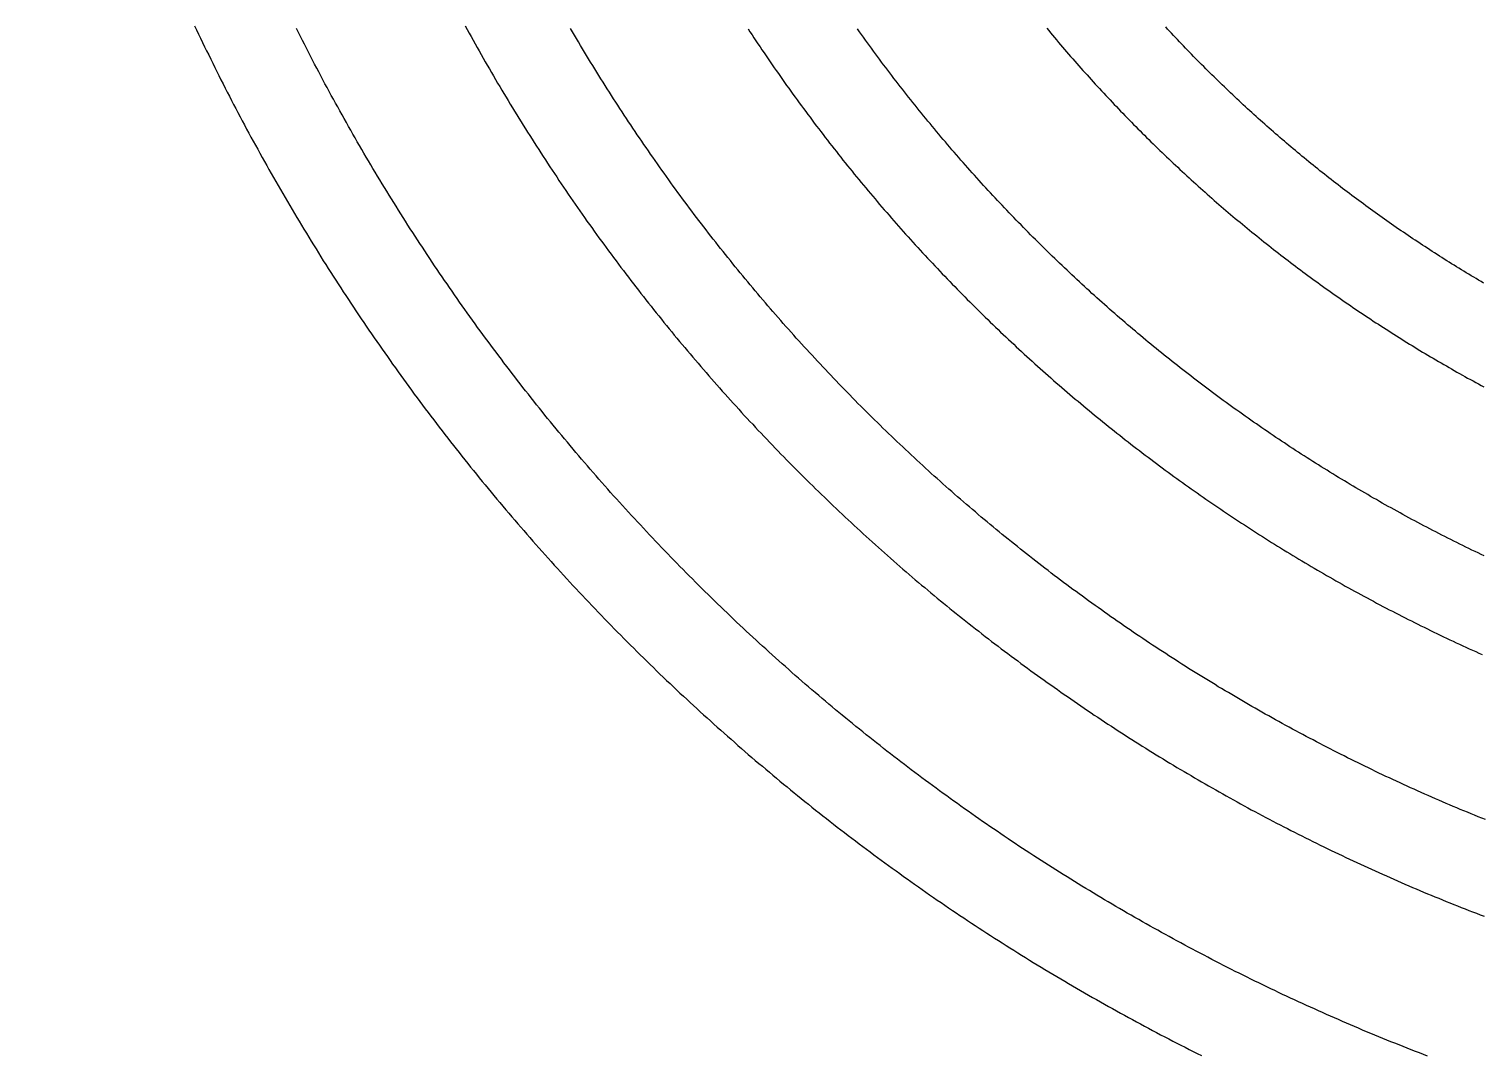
# Model space of a CAD drawing. Header units: inches. Extents: x -43479 to 56521, y -44741 to 59530.
# Drawn here: x -12613 to -10687, y -21634 to -20274 of the extents above; entities that cross this region are included whole.
import ezdxf

# ---------------------------------------------------------------- set-up
doc = ezdxf.new("R2010")
doc.units = ezdxf.units.IN
doc.header["$MEASUREMENT"] = 0

# ---------------------------------------------------------------- blocks, each defined once
blk = doc.blocks.new('kanishk_spiralEditV1')
for points in [[(5417.6, 230.6), (5415, 225.1), (5412.4, 219.5), (5409.7, 214), (5407.1, 208.5), (5404.4, 202.9), (5401.7, 197.4), (5399, 191.9), (5396.3, 186.4), (5393.6, 180.9), (5390.9, 175.4), (5388.2, 169.9), (5385.4, 164.5), (5382.7, 159), (5379.9, 153.5), (5377.1, 148), (5374.3, 142.6), (5371.5, 137.1), (5368.7, 131.7), (5365.9, 126.2), (5363, 120.8), (5360.2, 115.4), (5357.3, 110), (5354.5, 104.6), (5351.6, 99.1), (5348.7, 93.7), (5345.8, 88.3), (5342.9, 83), (5339.9, 77.6), (5337, 72.2), (5334, 66.8), (5331.1, 61.5), (5328.1, 56.1), (5325.1, 50.7), (5322.1, 45.4), (5319.1, 40.1), (5316.1, 34.7), (5313.1, 29.4), (5310, 24.1), (5307, 18.8), (5303.9, 13.5), (5300.9, 8.2), (5297.8, 2.9), (5294.7, -2.4), (5291.6, -7.7), (5288.5, -13), (5285.3, -18.2), (5282.2, -23.5), (5279.1, -28.7), (5275.9, -34), (5272.7, -39.2), (5269.5, -44.5), (5266.4, -49.7), (5263.2, -54.9), (5259.9, -60.1), (5256.7, -65.3), (5253.5, -70.5), (5250.2, -75.7), (5247, -80.9), (5243.7, -86.1), (5240.4, -91.2), (5237.1, -96.4), (5233.8, -101.5), (5230.5, -106.7), (5227.2, -111.8), (5223.9, -117), (5220.5, -122.1), (5217.2, -127.2), (5213.8, -132.3), (5210.5, -137.4), (5207.1, -142.5), (5203.7, -147.6), (5200.3, -152.7), (5196.9, -157.8), (5193.4, -162.8), (5190, -167.9), (5186.5, -173), (5183.1, -178), (5179.6, -183), (5176.1, -188.1), (5172.7, -193.1), (5169.2, -198.1), (5165.6, -203.1), (5162.1, -208.1), (5158.6, -213.1), (5155.1, -218.1), (5151.5, -223.1), (5147.9, -228.1), (5144.4, -233), (5140.8, -238), (5137.2, -242.9), (5133.6, -247.9), (5130, -252.8), (5126.4, -257.7), (5122.7, -262.6), (5119.1, -267.5), (5115.4, -272.5), (5111.8, -277.3), (5108.1, -282.2), (5104.4, -287.1), (5100.7, -292), (5097, -296.8), (5093.3, -301.7), (5089.6, -306.5), (5085.8, -311.4), (5082.1, -316.2), (5078.3, -321), (5074.6, -325.8), (5070.8, -330.6), (5067, -335.4), (5063.2, -340.2), (5059.4, -345), (5055.6, -349.8), (5051.8, -354.6), (5048, -359.3), (5044.1, -364.1), (5040.3, -368.8), (5036.4, -373.5), (5032.5, -378.3), (5028.6, -383), (5024.7, -387.7), (5020.8, -392.4), (5016.9, -397.1), (5013, -401.7), (5009.1, -406.4), (5005.1, -411.1), (5001.2, -415.7), (4997.2, -420.4), (4993.3, -425), (4989.3, -429.7), (4985.3, -434.3), (4981.3, -438.9), (4977.3, -443.5), (4973.3, -448.1), (4969.3, -452.7), (4965.2, -457.3), (4961.2, -461.8), (4957.1, -466.4), (4953.1, -471), (4949, -475.5), (4944.9, -480), (4940.8, -484.6), (4936.7, -489.1), (4932.6, -493.6), (4928.5, -498.1), (4924.4, -502.6), (4920.2, -507.1), (4916.1, -511.6), (4911.9, -516), (4907.7, -520.5), (4903.6, -524.9), (4899.4, -529.4), (4895.2, -533.8), (4891, -538.2), (4886.8, -542.6), (4882.6, -547), (4878.3, -551.4), (4874.1, -555.8), (4869.8, -560.2), (4865.6, -564.6), (4861.3, -568.9), (4857, -573.3), (4852.8, -577.6), (4848.5, -581.9), (4844.2, -586.3), (4839.9, -590.6), (4835.5, -594.9), (4831.2, -599.2), (4826.9, -603.5), (4822.5, -607.7), (4818.2, -612), (4813.8, -616.3), (4809.4, -620.5), (4805.1, -624.8), (4800.7, -629), (4796.3, -633.2), (4791.9, -637.4), (4787.4, -641.6), (4783, -645.8), (4778.6, -650), (4774.2, -654.2), (4769.7, -658.3), (4765.2, -662.5), (4760.8, -666.6), (4756.3, -670.8), (4751.8, -674.9), (4747.3, -679), (4742.8, -683.1), (4738.3, -687.2), (4733.8, -691.3), (4729.3, -695.4), (4724.7, -699.4), (4720.2, -703.5), (4715.6, -707.5), (4711.1, -711.6), (4706.5, -715.6), (4701.9, -719.6), (4697.4, -723.6), (4692.8, -727.6), (4688.2, -731.6), (4683.6, -735.6), (4678.9, -739.6), (4674.3, -743.5), (4669.7, -747.5), (4665, -751.4), (4660.4, -755.4), (4655.7, -759.3), (4651.1, -763.2), (4646.4, -767.1), (4641.7, -771), (4637, -774.9), (4632.3, -778.7), (4627.6, -782.6), (4622.9, -786.5), (4618.2, -790.3), (4613.5, -794.1), (4608.7, -798), (4604, -801.8), (4599.2, -805.6), (4594.5, -809.4), (4589.7, -813.1), (4584.9, -816.9), (4580.1, -820.7), (4575.3, -824.4), (4570.5, -828.2), (4565.7, -831.9), (4560.9, -835.6), (4556.1, -839.3), (4551.3, -843), (4546.4, -846.7), (4541.6, -850.4), (4536.7, -854.1), (4531.9, -857.7), (4527, -861.4), (4522.1, -865), (4517.3, -868.6), (4512.4, -872.2), (4507.5, -875.9), (4502.6, -879.4), (4497.7, -883), (4492.7, -886.6), (4487.8, -890.2), (4482.9, -893.7), (4477.9, -897.3), (4473, -900.8), (4468, -904.3), (4463.1, -907.8), (4458.1, -911.3), (4453.1, -914.8), (4448.1, -918.3), (4443.2, -921.8), (4438.2, -925.2), (4433.2, -928.7), (4428.1, -932.1), (4423.1, -935.6), (4418.1, -939), (4413.1, -942.4), (4408, -945.8), (4403, -949.2), (4397.9, -952.5), (4392.9, -955.9), (4387.8, -959.3), (4382.7, -962.6), (4377.6, -965.9), (4372.6, -969.3), (4367.5, -972.6), (4362.4, -975.9), (4357.3, -979.2), (4352.1, -982.4), (4347, -985.7), (4341.9, -989), (4336.8, -992.2), (4331.6, -995.4), (4326.5, -998.7), (4321.3, -1001.9), (4316.2, -1005.1), (4311, -1008.3), (4305.8, -1011.4), (4300.6, -1014.6), (4295.4, -1017.8), (4290.3, -1020.9), (4285.1, -1024), (4279.9, -1027.2), (4274.6, -1030.3), (4269.4, -1033.4), (4264.2, -1036.5), (4259, -1039.6), (4253.7, -1042.6), (4248.5, -1045.7), (4243.2, -1048.7), (4238, -1051.8), (4232.7, -1054.8), (4227.5, -1057.8), (4222.2, -1060.8), (4216.9, -1063.8), (4211.6, -1066.8), (4206.3, -1069.8), (4201, -1072.7), (4195.7, -1075.7), (4190.4, -1078.6), (4185.1, -1081.5), (4179.8, -1084.4), (4174.4, -1087.3), (4169.1, -1090.2), (4163.8, -1093.1), (4158.4, -1096), (4153.1, -1098.8), (4147.7, -1101.7), (4142.3, -1104.5), (4137, -1107.3), (4131.6, -1110.1), (4126.2, -1112.9), (4120.8, -1115.7), (4115.4, -1118.5), (4110.1, -1121.3), (4104.6, -1124), (4099.2, -1126.8), (4093.8, -1129.5), (4088.4, -1132.2), (4083, -1134.9)], [(5059, 230.6), (5056.4, 225.8), (5053.7, 221), (5051.1, 216.3), (5048.4, 211.5), (5045.8, 206.7), (5043.1, 202), (5040.4, 197.2), (5037.8, 192.5), (5035.1, 187.7), (5032.3, 183), (5029.6, 178.2), (5026.9, 173.5), (5024.2, 168.8), (5021.4, 164.1), (5018.7, 159.4), (5015.9, 154.7), (5013.1, 150), (5010.3, 145.3), (5007.5, 140.6), (5004.7, 135.9), (5001.9, 131.3), (4999.1, 126.6), (4996.3, 121.9), (4993.4, 117.3), (4990.6, 112.6), (4987.7, 108), (4984.8, 103.4), (4982, 98.7), (4979.1, 94.1), (4976.2, 89.5), (4973.3, 84.9), (4970.3, 80.3), (4967.4, 75.7), (4964.5, 71.1), (4961.5, 66.5), (4958.6, 61.9), (4955.6, 57.4), (4952.6, 52.8), (4949.6, 48.2), (4946.6, 43.7), (4943.6, 39.1), (4940.6, 34.6), (4937.6, 30.1), (4934.6, 25.5), (4931.5, 21), (4928.5, 16.5), (4925.4, 12), (4922.4, 7.5), (4919.3, 3), (4916.2, -1.5), (4913.1, -6), (4910, -10.4), (4906.9, -14.9), (4903.7, -19.4), (4900.6, -23.8), (4897.5, -28.3), (4894.3, -32.7), (4891.1, -37.1), (4888, -41.6), (4884.8, -46), (4881.6, -50.4), (4878.4, -54.8), (4875.2, -59.2), (4872, -63.6), (4868.8, -68), (4865.5, -72.4), (4862.3, -76.7), (4859, -81.1), (4855.8, -85.4), (4852.5, -89.8), (4849.2, -94.1), (4845.9, -98.5), (4842.6, -102.8), (4839.3, -107.1), (4836, -111.4), (4832.7, -115.7), (4829.3, -120), (4826, -124.3), (4822.6, -128.6), (4819.3, -132.9), (4815.9, -137.2), (4812.5, -141.4), (4809.2, -145.7), (4805.8, -149.9), (4802.4, -154.2), (4798.9, -158.4), (4795.5, -162.7), (4792.1, -166.9), (4788.6, -171.1), (4785.2, -175.3), (4781.7, -179.5), (4778.3, -183.7), (4774.8, -187.9), (4771.3, -192), (4767.8, -196.2), (4764.3, -200.4), (4760.8, -204.5), (4757.3, -208.7), (4753.8, -212.8), (4750.3, -216.9), (4746.7, -221.1), (4743.2, -225.2), (4739.6, -229.3), (4736, -233.4), (4732.5, -237.5), (4728.9, -241.6), (4725.3, -245.6), (4721.7, -249.7), (4718.1, -253.8), (4714.5, -257.8), (4710.8, -261.9), (4707.2, -265.9), (4703.5, -269.9), (4699.9, -274), (4696.2, -278), (4692.6, -282), (4688.9, -286), (4685.2, -290), (4681.5, -294), (4677.8, -297.9), (4674.1, -301.9), (4670.4, -305.9), (4666.7, -309.8), (4662.9, -313.8), (4659.2, -317.7), (4655.4, -321.6), (4651.7, -325.5), (4647.9, -329.5), (4644.1, -333.4), (4640.4, -337.3), (4636.6, -341.1), (4632.8, -345), (4629, -348.9), (4625.2, -352.8), (4621.3, -356.6), (4617.5, -360.5), (4613.7, -364.3), (4609.8, -368.1), (4606, -372), (4602.1, -375.8), (4598.2, -379.6), (4594.4, -383.4), (4590.5, -387.2), (4586.6, -390.9), (4582.7, -394.7), (4578.8, -398.5), (4574.9, -402.2), (4571, -406), (4567, -409.7), (4563.1, -413.5), (4559.1, -417.2), (4555.2, -420.9), (4551.2, -424.6), (4547.3, -428.3), (4543.3, -432), (4539.3, -435.7), (4535.3, -439.3), (4531.3, -443), (4527.3, -446.7), (4523.3, -450.3), (4519.3, -453.9), (4515.2, -457.6), (4511.2, -461.2), (4507.2, -464.8), (4503.1, -468.4), (4499, -472), (4495, -475.6), (4490.9, -479.2), (4486.8, -482.7), (4482.7, -486.3), (4478.6, -489.8), (4474.5, -493.4), (4470.4, -496.9), (4466.3, -500.4), (4462.2, -504), (4458.1, -507.5), (4453.9, -511), (4449.8, -514.4), (4445.6, -517.9), (4441.5, -521.4), (4437.3, -524.9), (4433.1, -528.3), (4428.9, -531.8), (4424.8, -535.2), (4420.6, -538.6), (4416.4, -542), (4412.2, -545.5), (4407.9, -548.9), (4403.7, -552.2), (4399.5, -555.6), (4395.3, -559), (4391, -562.4), (4386.8, -565.7), (4382.5, -569.1), (4378.2, -572.4), (4374, -575.7), (4369.7, -579.1), (4365.4, -582.4), (4361.1, -585.7), (4356.8, -589), (4352.5, -592.2), (4348.2, -595.5), (4343.9, -598.8), (4339.6, -602), (4335.2, -605.3), (4330.9, -608.5), (4326.5, -611.7), (4322.2, -615), (4317.8, -618.2), (4313.5, -621.4), (4309.1, -624.6), (4304.7, -627.7), (4300.3, -630.9), (4296, -634.1), (4291.6, -637.2), (4287.2, -640.4), (4282.7, -643.5), (4278.3, -646.6), (4273.9, -649.7), (4269.5, -652.9), (4265, -656), (4260.6, -659), (4256.2, -662.1), (4251.7, -665.2), (4247.2, -668.2), (4242.8, -671.3), (4238.3, -674.3), (4233.8, -677.4), (4229.3, -680.4), (4224.9, -683.4), (4220.4, -686.4), (4215.9, -689.4), (4211.3, -692.4), (4206.8, -695.4), (4202.3, -698.3), (4197.8, -701.3), (4193.2, -704.2), (4188.7, -707.1), (4184.2, -710.1), (4179.6, -713), (4175.1, -715.9), (4170.5, -718.8), (4165.9, -721.7), (4161.4, -724.6), (4156.8, -727.4), (4152.2, -730.3), (4147.6, -733.1), (4143, -736), (4138.4, -738.8), (4133.8, -741.6), (4129.2, -744.4), (4124.6, -747.2), (4119.9, -750), (4115.3, -752.8), (4110.7, -755.6), (4106, -758.3), (4101.4, -761.1), (4096.7, -763.8), (4092.1, -766.5), (4087.4, -769.3), (4082.7, -772), (4078, -774.7), (4073.4, -777.4), (4068.7, -780), (4064, -782.7), (4059.3, -785.4), (4054.6, -788), (4049.9, -790.7), (4045.2, -793.3), (4040.4, -795.9), (4035.7, -798.5), (4031, -801.1), (4026.3, -803.7), (4021.5, -806.3), (4016.8, -808.9), (4012, -811.4), (4007.3, -814), (4002.5, -816.5), (3997.7, -819.1), (3993, -821.6), (3988.2, -824.1), (3983.4, -826.6), (3978.6, -829.1), (3973.8, -831.6), (3969, -834), (3964.2, -836.5), (3959.4, -838.9), (3954.6, -841.4), (3949.8, -843.8), (3945, -846.2), (3940.2, -848.6), (3935.3, -851), (3930.5, -853.4), (3925.6, -855.8), (3920.8, -858.2), (3916, -860.5), (3911.1, -862.9), (3906.2, -865.2), (3901.4, -867.5), (3896.5, -869.8), (3891.6, -872.2), (3886.8, -874.5), (3881.9, -876.7), (3877, -879), (3872.1, -881.3), (3867.2, -883.5), (3862.3, -885.8), (3857.4, -888), (3852.5, -890.2), (3847.6, -892.4), (3842.7, -894.6), (3837.7, -896.8), (3832.8, -899), (3827.9, -901.2), (3822.9, -903.4), (3818, -905.5), (3813.1, -907.6), (3808.1, -909.8), (3803.2, -911.9), (3798.2, -914), (3793.2, -916.1), (3788.3, -918.2), (3783.3, -920.3), (3778.3, -922.3), (3773.4, -924.4), (3768.4, -926.4), (3763.4, -928.5), (3758.4, -930.5), (3753.4, -932.5), (3748.4, -934.5), (3743.4, -936.5), (3738.4, -938.5), (3733.4, -940.5), (3728.4, -942.4), (3723.4, -944.4), (3718.3, -946.3), (3713.3, -948.2), (3708.3, -950.2)], [(4684, 226.5), (4681.4, 222.6), (4678.7, 218.6), (4676.1, 214.6), (4673.5, 210.6), (4670.8, 206.6), (4668.1, 202.7), (4665.5, 198.7), (4662.8, 194.7), (4660.1, 190.8), (4657.4, 186.8), (4654.7, 182.9), (4652, 179), (4649.3, 175), (4646.6, 171.1), (4643.8, 167.2), (4641.1, 163.3), (4638.3, 159.4), (4635.6, 155.5), (4632.8, 151.6), (4630, 147.7), (4627.2, 143.8), (4624.4, 140), (4621.6, 136.1), (4618.8, 132.2), (4616, 128.4), (4613.2, 124.5), (4610.4, 120.7), (4607.5, 116.8), (4604.7, 113), (4601.8, 109.2), (4599, 105.4), (4596.1, 101.6), (4593.2, 97.7), (4590.3, 93.9), (4587.4, 90.2), (4584.5, 86.4), (4581.6, 82.6), (4578.7, 78.8), (4575.8, 75), (4572.8, 71.3), (4569.9, 67.5), (4566.9, 63.8), (4564, 60), (4561, 56.3), (4558.1, 52.6), (4555.1, 48.8), (4552.1, 45.1), (4549.1, 41.4), (4546.1, 37.7), (4543.1, 34), (4540.1, 30.3), (4537, 26.6), (4534, 22.9), (4531, 19.3), (4527.9, 15.6), (4524.9, 11.9), (4521.8, 8.3), (4518.7, 4.7), (4515.6, 1), (4512.6, -2.6), (4509.5, -6.2), (4506.4, -9.9), (4503.3, -13.5), (4500.1, -17.1), (4497, -20.7), (4493.9, -24.3), (4490.8, -27.9), (4487.6, -31.4), (4484.5, -35), (4481.3, -38.6), (4478.1, -42.1), (4475, -45.7), (4471.8, -49.2), (4468.6, -52.8), (4465.4, -56.3), (4462.2, -59.8), (4459, -63.4), (4455.8, -66.9), (4452.5, -70.4), (4449.3, -73.9), (4446.1, -77.4), (4442.8, -80.8), (4439.6, -84.3), (4436.3, -87.8), (4433, -91.2), (4429.8, -94.7), (4426.5, -98.2), (4423.2, -101.6), (4419.9, -105), (4416.6, -108.5), (4413.3, -111.9), (4410, -115.3), (4406.6, -118.7), (4403.3, -122.1), (4400, -125.5), (4396.6, -128.9), (4393.3, -132.2), (4389.9, -135.6), (4386.5, -139), (4383.2, -142.3), (4379.8, -145.7), (4376.4, -149), (4373, -152.4), (4369.6, -155.7), (4366.2, -159), (4362.8, -162.3), (4359.4, -165.6), (4355.9, -168.9), (4352.5, -172.2), (4349.1, -175.5), (4345.6, -178.8), (4342.2, -182), (4338.7, -185.3), (4335.2, -188.5), (4331.8, -191.8), (4328.3, -195), (4324.8, -198.3), (4321.3, -201.5), (4317.8, -204.7), (4314.3, -207.9), (4310.8, -211.1), (4307.3, -214.3), (4303.7, -217.5), (4300.2, -220.7), (4296.7, -223.8), (4293.1, -227), (4289.6, -230.2), (4286, -233.3), (4282.4, -236.4), (4278.9, -239.6), (4275.3, -242.7), (4271.7, -245.8), (4268.1, -248.9), (4264.5, -252), (4260.9, -255.1), (4257.3, -258.2), (4253.7, -261.3), (4250.1, -264.4), (4246.4, -267.4), (4242.8, -270.5), (4239.2, -273.5), (4235.5, -276.6), (4231.9, -279.6), (4228.2, -282.6), (4224.5, -285.6), (4220.9, -288.7), (4217.2, -291.7), (4213.5, -294.6), (4209.8, -297.6), (4206.1, -300.6), (4202.4, -303.6), (4198.7, -306.5), (4195, -309.5), (4191.3, -312.4), (4187.6, -315.4), (4183.8, -318.3), (4180.1, -321.2), (4176.3, -324.1), (4172.6, -327.1), (4168.8, -329.9), (4165.1, -332.8), (4161.3, -335.7), (4157.5, -338.6), (4153.7, -341.5), (4150, -344.3), (4146.2, -347.2), (4142.4, -350), (4138.6, -352.8), (4134.8, -355.7), (4130.9, -358.5), (4127.1, -361.3), (4123.3, -364.1), (4119.5, -366.9), (4115.6, -369.7), (4111.8, -372.5), (4107.9, -375.2), (4104.1, -378), (4100.2, -380.7), (4096.4, -383.5), (4092.5, -386.2), (4088.6, -388.9), (4084.7, -391.7), (4080.8, -394.4), (4077, -397.1), (4073.1, -399.8), (4069.2, -402.5), (4065.2, -405.1), (4061.3, -407.8), (4057.4, -410.5), (4053.5, -413.1), (4049.6, -415.8), (4045.6, -418.4), (4041.7, -421), (4037.7, -423.6), (4033.8, -426.2), (4029.8, -428.9), (4025.9, -431.4), (4021.9, -434), (4017.9, -436.6), (4013.9, -439.2), (4010, -441.7), (4006, -444.3), (4002, -446.8), (3998, -449.4), (3994, -451.9), (3990, -454.4), (3985.9, -456.9), (3981.9, -459.4), (3977.9, -461.9), (3973.9, -464.4), (3969.8, -466.9), (3965.8, -469.3), (3961.8, -471.8), (3957.7, -474.2), (3953.7, -476.7), (3949.6, -479.1), (3945.5, -481.5), (3941.5, -484), (3937.4, -486.4), (3933.3, -488.8), (3929.2, -491.1), (3925.1, -493.5), (3921, -495.9), (3917, -498.3), (3912.8, -500.6), (3908.7, -503), (3904.6, -505.3), (3900.5, -507.6), (3896.4, -509.9), (3892.3, -512.3), (3888.1, -514.6), (3884, -516.8), (3879.9, -519.1), (3875.7, -521.4), (3871.6, -523.7), (3867.4, -525.9), (3863.3, -528.2), (3859.1, -530.4), (3854.9, -532.6), (3850.8, -534.9), (3846.6, -537.1), (3842.4, -539.3), (3838.2, -541.5), (3834, -543.7), (3829.8, -545.8), (3825.6, -548), (3821.4, -550.2), (3817.2, -552.3), (3813, -554.5), (3808.8, -556.6), (3804.6, -558.7), (3800.4, -560.8), (3796.1, -563), (3791.9, -565), (3787.7, -567.1), (3783.4, -569.2), (3779.2, -571.3), (3774.9, -573.3), (3770.7, -575.4), (3766.4, -577.4), (3762.2, -579.5), (3757.9, -581.5), (3753.6, -583.5), (3749.4, -585.5), (3745.1, -587.5), (3740.8, -589.5), (3736.5, -591.5), (3732.2, -593.5), (3727.9, -595.4), (3723.6, -597.4), (3719.3, -599.3), (3715, -601.3), (3710.7, -603.2)], [(4288, 227.5), (4285.4, 224.3), (4282.8, 221.2), (4280.2, 218), (4277.6, 214.9), (4274.9, 211.8), (4272.3, 208.6), (4269.6, 205.5), (4267, 202.4), (4264.3, 199.3), (4261.6, 196.2), (4259, 193.1), (4256.3, 190), (4253.6, 186.9), (4250.9, 183.8), (4248.2, 180.7), (4245.5, 177.7), (4242.8, 174.6), (4240, 171.5), (4237.3, 168.5), (4234.6, 165.4), (4231.8, 162.4), (4229.1, 159.3), (4226.4, 156.3), (4223.6, 153.3), (4220.8, 150.3), (4218.1, 147.3), (4215.3, 144.2), (4212.5, 141.2), (4209.7, 138.3), (4206.9, 135.3), (4204.1, 132.3), (4201.3, 129.3), (4198.5, 126.3), (4195.7, 123.4), (4192.9, 120.4), (4190, 117.5), (4187.2, 114.5), (4184.3, 111.6), (4181.5, 108.6), (4178.6, 105.7), (4175.8, 102.8), (4172.9, 99.9), (4170, 97), (4167.2, 94.1), (4164.3, 91.2), (4161.4, 88.3), (4158.5, 85.4), (4155.6, 82.5), (4152.7, 79.6), (4149.8, 76.8), (4146.8, 73.9), (4143.9, 71.1), (4141, 68.2), (4138.1, 65.4), (4135.1, 62.5), (4132.2, 59.7), (4129.2, 56.9), (4126.2, 54.1), (4123.3, 51.3), (4120.3, 48.5), (4117.3, 45.7), (4114.3, 42.9), (4111.4, 40.1), (4108.4, 37.3), (4105.4, 34.5), (4102.4, 31.8), (4099.3, 29), (4096.3, 26.3), (4093.3, 23.5), (4090.3, 20.8), (4087.2, 18), (4084.2, 15.3), (4081.2, 12.6), (4078.1, 9.9), (4075.1, 7.2), (4072, 4.5), (4068.9, 1.8), (4065.9, -0.9), (4062.8, -3.6), (4059.7, -6.2), (4056.6, -8.9), (4053.5, -11.6), (4050.4, -14.2), (4047.3, -16.9), (4044.2, -19.5), (4041.1, -22.1), (4038, -24.8), (4034.8, -27.4), (4031.7, -30), (4028.6, -32.6), (4025.4, -35.2), (4022.3, -37.8), (4019.1, -40.4), (4016, -43), (4012.8, -45.5), (4009.6, -48.1), (4006.5, -50.7), (4003.3, -53.2), (4000.1, -55.8), (3996.9, -58.3), (3993.7, -60.8), (3990.5, -63.4), (3987.3, -65.9), (3984.1, -68.4), (3980.9, -70.9), (3977.7, -73.4), (3974.4, -75.9), (3971.2, -78.4), (3968, -80.8), (3964.7, -83.3), (3961.5, -85.8), (3958.2, -88.2), (3955, -90.7), (3951.7, -93.1), (3948.5, -95.6), (3945.2, -98), (3941.9, -100.4), (3938.6, -102.8), (3935.3, -105.2), (3932.1, -107.6), (3928.8, -110), (3925.5, -112.4), (3922.2, -114.8), (3918.9, -117.2), (3915.5, -119.5), (3912.2, -121.9), (3908.9, -124.2), (3905.6, -126.6), (3902.2, -128.9), (3898.9, -131.2), (3895.6, -133.6), (3892.2, -135.9), (3888.9, -138.2), (3885.5, -140.5), (3882.1, -142.8), (3878.8, -145.1), (3875.4, -147.3), (3872, -149.6), (3868.7, -151.9), (3865.3, -154.1), (3861.9, -156.4), (3858.5, -158.6), (3855.1, -160.9), (3851.7, -163.1), (3848.3, -165.3), (3844.9, -167.5), (3841.5, -169.7), (3838.1, -171.9), (3834.6, -174.1), (3831.2, -176.3), (3827.8, -178.5), (3824.3, -180.7), (3820.9, -182.8), (3817.4, -185), (3814, -187.1), (3810.5, -189.3), (3807.1, -191.4), (3803.6, -193.5), (3800.2, -195.7), (3796.7, -197.8), (3793.2, -199.9), (3789.7, -202), (3786.2, -204.1), (3782.8, -206.1), (3779.3, -208.2), (3775.8, -210.3), (3772.3, -212.3), (3768.8, -214.4), (3765.3, -216.4), (3761.7, -218.5), (3758.2, -220.5), (3754.7, -222.5), (3751.2, -224.5), (3747.7, -226.6), (3744.1, -228.6), (3740.6, -230.5), (3737, -232.5), (3733.5, -234.5), (3730, -236.5), (3726.4, -238.4), (3722.8, -240.4), (3719.3, -242.3), (3715.7, -244.3), (3712.2, -246.2), (3708.6, -248.1)], [(3708.8, -110.5), (3712.1, -108.6), (3715.4, -106.6), (3718.7, -104.7), (3721.9, -102.7), (3725.2, -100.8), (3728.5, -98.8), (3731.8, -96.9), (3735, -94.9), (3738.3, -92.9), (3741.5, -90.9), (3744.8, -88.9), (3748, -86.9), (3751.2, -84.9), (3754.5, -82.9), (3757.7, -80.9), (3760.9, -78.8), (3764.2, -76.8), (3767.4, -74.7), (3770.6, -72.7), (3773.8, -70.6), (3777, -68.6), (3780.2, -66.5), (3783.4, -64.4), (3786.6, -62.3), (3789.8, -60.2), (3793, -58.1), (3796.2, -56), (3799.4, -53.9), (3802.5, -51.8), (3805.7, -49.7), (3808.9, -47.5), (3812, -45.4), (3815.2, -43.3), (3818.3, -41.1), (3821.5, -38.9), (3824.6, -36.8), (3827.8, -34.6), (3830.9, -32.4), (3834, -30.2), (3837.2, -28), (3840.3, -25.8), (3843.4, -23.6), (3846.5, -21.4), (3849.6, -19.2), (3852.7, -17), (3855.8, -14.7), (3858.9, -12.5), (3862, -10.3), (3865.1, -8), (3868.2, -5.7), (3871.2, -3.5), (3874.3, -1.2), (3877.4, 1.1), (3880.4, 3.4), (3883.5, 5.7), (3886.6, 8), (3889.6, 10.3), (3892.6, 12.6), (3895.7, 14.9), (3898.7, 17.2), (3901.8, 19.5), (3904.8, 21.9), (3907.8, 24.2), (3910.8, 26.6), (3913.8, 28.9), (3916.8, 31.3), (3919.8, 33.7), (3922.8, 36.1), (3925.8, 38.4), (3928.8, 40.8), (3931.8, 43.2), (3934.8, 45.6), (3937.7, 48), (3940.7, 50.4), (3943.7, 52.9), (3946.6, 55.3), (3949.6, 57.7), (3952.5, 60.2), (3955.5, 62.6), (3958.4, 65.1), (3961.3, 67.5), (3964.3, 70), (3967.2, 72.5), (3970.1, 74.9), (3973, 77.4), (3975.9, 79.9), (3978.8, 82.4), (3981.7, 84.9), (3984.6, 87.4), (3987.5, 90), (3990.4, 92.5), (3993.3, 95), (3996.1, 97.5), (3999, 100.1), (4001.9, 102.6), (4004.7, 105.2), (4007.6, 107.7), (4010.4, 110.3), (4013.3, 112.9), (4016.1, 115.4), (4018.9, 118), (4021.8, 120.6), (4024.6, 123.2), (4027.4, 125.8), (4030.2, 128.4), (4033, 131), (4035.8, 133.7), (4038.6, 136.3), (4041.4, 138.9), (4044.2, 141.6), (4047, 144.2), (4049.7, 146.8), (4052.5, 149.5), (4055.3, 152.2), (4058, 154.8), (4060.8, 157.5), (4063.5, 160.2), (4066.2, 162.9), (4069, 165.6), (4071.7, 168.3), (4074.4, 171), (4077.1, 173.7), (4079.9, 176.4), (4082.6, 179.1), (4085.3, 181.8), (4088, 184.6), (4090.7, 187.3), (4093.3, 190), (4096, 192.8), (4098.7, 195.6), (4101.4, 198.3), (4104, 201.1), (4106.7, 203.9), (4109.3, 206.6), (4112, 209.4), (4114.6, 212.2), (4117.2, 215), (4119.9, 217.8), (4122.5, 220.6), (4125.1, 223.4), (4127.7, 226.2), (4130.3, 229.1)], [(3708.1, -472.3), (3712.2, -470.4), (3716.2, -468.5), (3720.2, -466.5), (3724.3, -464.6), (3728.3, -462.6), (3732.3, -460.7), (3736.3, -458.7), (3740.3, -456.7), (3744.3, -454.7), (3748.3, -452.7), (3752.3, -450.7), (3756.3, -448.7), (3760.3, -446.7), (3764.3, -444.7), (3768.3, -442.6), (3772.2, -440.6), (3776.2, -438.5), (3780.2, -436.4), (3784.2, -434.4), (3788.1, -432.3), (3792.1, -430.2), (3796, -428.1), (3800, -426), (3803.9, -423.9), (3807.9, -421.8), (3811.8, -419.6), (3815.7, -417.5), (3819.6, -415.3), (3823.6, -413.2), (3827.5, -411), (3831.4, -408.8), (3835.3, -406.7), (3839.2, -404.5), (3843.1, -402.3), (3847, -400.1), (3850.9, -397.8), (3854.8, -395.6), (3858.7, -393.4), (3862.5, -391.1), (3866.4, -388.9), (3870.3, -386.6), (3874.2, -384.4), (3878, -382.1), (3881.9, -379.8), (3885.7, -377.5), (3889.6, -375.2), (3893.4, -372.9), (3897.2, -370.6), (3901.1, -368.3), (3904.9, -366), (3908.7, -363.6), (3912.5, -361.3), (3916.4, -358.9), (3920.2, -356.6), (3924, -354.2), (3927.8, -351.8), (3931.6, -349.4), (3935.4, -347), (3939.1, -344.6), (3942.9, -342.2), (3946.7, -339.8), (3950.5, -337.4), (3954.2, -334.9), (3958, -332.5), (3961.7, -330), (3965.5, -327.6), (3969.2, -325.1), (3973, -322.6), (3976.7, -320.1), (3980.5, -317.6), (3984.2, -315.2), (3987.9, -312.6), (3991.6, -310.1), (3995.3, -307.6), (3999, -305.1), (4002.7, -302.5), (4006.4, -300), (4010.1, -297.4), (4013.8, -294.9), (4017.5, -292.3), (4021.1, -289.7), (4024.8, -287.1), (4028.5, -284.5), (4032.1, -281.9), (4035.8, -279.3), (4039.4, -276.7), (4043.1, -274.1), (4046.7, -271.5), (4050.3, -268.8), (4054, -266.2), (4057.6, -263.5), (4061.2, -260.9), (4064.8, -258.2), (4068.4, -255.5), (4072, -252.8), (4075.6, -250.1), (4079.2, -247.4), (4082.8, -244.7), (4086.4, -242), (4089.9, -239.3), (4093.5, -236.5), (4097.1, -233.8), (4100.6, -231), (4104.2, -228.3), (4107.7, -225.5), (4111.3, -222.8), (4114.8, -220), (4118.3, -217.2), (4121.8, -214.4), (4125.4, -211.6), (4128.9, -208.8), (4132.4, -206), (4135.9, -203.2), (4139.4, -200.3), (4142.8, -197.5), (4146.3, -194.6), (4149.8, -191.8), (4153.3, -188.9), (4156.7, -186.1), (4160.2, -183.2), (4163.6, -180.3), (4167.1, -177.4), (4170.5, -174.5), (4174, -171.6), (4177.4, -168.7), (4180.8, -165.8), (4184.2, -162.9), (4187.6, -159.9), (4191, -157), (4194.4, -154), (4197.8, -151.1), (4201.2, -148.1), (4204.6, -145.1), (4208, -142.2), (4211.3, -139.2), (4214.7, -136.2), (4218.1, -133.2), (4221.4, -130.2), (4224.8, -127.2), (4228.1, -124.2), (4231.4, -121.1), (4234.8, -118.1), (4238.1, -115), (4241.4, -112), (4244.7, -108.9), (4248, -105.9), (4251.3, -102.8), (4254.6, -99.7), (4257.9, -96.6), (4261.1, -93.6), (4264.4, -90.5), (4267.7, -87.4), (4270.9, -84.2), (4274.2, -81.1), (4277.4, -78), (4280.7, -74.9), (4283.9, -71.7), (4287.1, -68.6), (4290.3, -65.4), (4293.5, -62.3), (4296.7, -59.1), (4299.9, -55.9), (4303.1, -52.7), (4306.3, -49.6), (4309.5, -46.4), (4312.7, -43.2), (4315.8, -39.9), (4319, -36.7), (4322.1, -33.5), (4325.3, -30.3), (4328.4, -27), (4331.6, -23.8), (4334.7, -20.6), (4337.8, -17.3), (4340.9, -14), (4344, -10.8), (4347.1, -7.5), (4350.2, -4.2), (4353.3, -0.9), (4356.4, 2.4), (4359.5, 5.7), (4362.5, 9), (4365.6, 12.3), (4368.6, 15.6), (4371.7, 19), (4374.7, 22.3), (4377.7, 25.6), (4380.8, 29), (4383.8, 32.3), (4386.8, 35.7), (4389.8, 39.1), (4392.8, 42.4), (4395.8, 45.8), (4398.8, 49.2), (4401.8, 52.6), (4404.7, 56), (4407.7, 59.4), (4410.6, 62.8), (4413.6, 66.2), (4416.5, 69.7), (4419.5, 73.1), (4422.4, 76.5), (4425.3, 80), (4428.2, 83.4), (4431.1, 86.9), (4434, 90.3), (4436.9, 93.8), (4439.8, 97.3), (4442.7, 100.8), (4445.6, 104.3), (4448.4, 107.8), (4451.3, 111.3), (4454.1, 114.8), (4457, 118.3), (4459.8, 121.8), (4462.6, 125.3), (4465.4, 128.8), (4468.3, 132.4), (4471.1, 135.9), (4473.9, 139.5), (4476.7, 143), (4479.4, 146.6), (4482.2, 150.2), (4485, 153.7), (4487.7, 157.3), (4490.5, 160.9), (4493.2, 164.5), (4496, 168.1), (4498.7, 171.7), (4501.4, 175.3), (4504.2, 178.9), (4506.9, 182.5), (4509.6, 186.2), (4512.3, 189.8), (4514.9, 193.4), (4517.6, 197.1), (4520.3, 200.7), (4523, 204.4), (4525.6, 208), (4528.3, 211.7), (4530.9, 215.4), (4533.5, 219), (4536.2, 222.7), (4538.8, 226.4)], [(3706.4, -822.1), (3711.2, -820.2), (3716, -818.2), (3720.7, -816.3), (3725.5, -814.4), (3730.2, -812.4), (3735, -810.4), (3739.7, -808.5), (3744.4, -806.5), (3749.2, -804.5), (3753.9, -802.5), (3758.6, -800.5), (3763.3, -798.4), (3768, -796.4), (3772.8, -794.4), (3777.5, -792.3), (3782.2, -790.2), (3786.9, -788.2), (3791.6, -786.1), (3796.3, -784), (3800.9, -781.9), (3805.6, -779.8), (3810.3, -777.6), (3815, -775.5), (3819.6, -773.3), (3824.3, -771.2), (3829, -769), (3833.6, -766.9), (3838.3, -764.7), (3842.9, -762.5), (3847.6, -760.3), (3852.2, -758.1), (3856.8, -755.8), (3861.5, -753.6), (3866.1, -751.4), (3870.7, -749.1), (3875.3, -746.8), (3880, -744.6), (3884.6, -742.3), (3889.2, -740), (3893.8, -737.7), (3898.4, -735.4), (3902.9, -733.1), (3907.5, -730.7), (3912.1, -728.4), (3916.7, -726), (3921.3, -723.7), (3925.8, -721.3), (3930.4, -718.9), (3934.9, -716.5), (3939.5, -714.1), (3944, -711.7), (3948.6, -709.3), (3953.1, -706.9), (3957.6, -704.5), (3962.2, -702), (3966.7, -699.5), (3971.2, -697.1), (3975.7, -694.6), (3980.2, -692.1), (3984.7, -689.6), (3989.2, -687.1), (3993.7, -684.6), (3998.2, -682.1), (4002.7, -679.6), (4007.2, -677), (4011.6, -674.5), (4016.1, -671.9), (4020.6, -669.3), (4025, -666.7), (4029.5, -664.2), (4033.9, -661.6), (4038.3, -659), (4042.8, -656.3), (4047.2, -653.7), (4051.6, -651.1), (4056.1, -648.4), (4060.5, -645.8), (4064.9, -643.1), (4069.3, -640.4), (4073.7, -637.7), (4078.1, -635.1), (4082.5, -632.4), (4086.8, -629.6), (4091.2, -626.9), (4095.6, -624.2), (4099.9, -621.5), (4104.3, -618.7), (4108.7, -615.9), (4113, -613.2), (4117.3, -610.4), (4121.7, -607.6), (4126, -604.8), (4130.3, -602), (4134.7, -599.2), (4139, -596.4), (4143.3, -593.6), (4147.6, -590.7), (4151.9, -587.9), (4156.2, -585), (4160.4, -582.1), (4164.7, -579.3), (4169, -576.4), (4173.3, -573.5), (4177.5, -570.6), (4181.8, -567.7), (4186, -564.7), (4190.3, -561.8), (4194.5, -558.9), (4198.7, -555.9), (4203, -553), (4207.2, -550), (4211.4, -547), (4215.6, -544), (4219.8, -541), (4224, -538), (4228.2, -535), (4232.4, -532), (4236.6, -529), (4240.7, -525.9), (4244.9, -522.9), (4249, -519.8), (4253.2, -516.8), (4257.3, -513.7), (4261.5, -510.6), (4265.6, -507.5), (4269.7, -504.4), (4273.9, -501.3), (4278, -498.2), (4282.1, -495.1), (4286.2, -491.9), (4290.3, -488.8), (4294.4, -485.6), (4298.4, -482.5), (4302.5, -479.3), (4306.6, -476.1), (4310.7, -472.9), (4314.7, -469.7), (4318.8, -466.5), (4322.8, -463.3), (4326.8, -460.1), (4330.9, -456.9), (4334.9, -453.6), (4338.9, -450.4), (4342.9, -447.1), (4346.9, -443.9), (4350.9, -440.6), (4354.9, -437.3), (4358.9, -434), (4362.9, -430.7), (4366.8, -427.4), (4370.8, -424.1), (4374.8, -420.8), (4378.7, -417.4), (4382.6, -414.1), (4386.6, -410.8), (4390.5, -407.4), (4394.4, -404), (4398.3, -400.7), (4402.3, -397.3), (4406.2, -393.9), (4410.1, -390.5), (4413.9, -387.1), (4417.8, -383.7), (4421.7, -380.2), (4425.6, -376.8), (4429.4, -373.4), (4433.3, -369.9), (4437.1, -366.5), (4441, -363), (4444.8, -359.5), (4448.6, -356), (4452.4, -352.5), (4456.2, -349.1), (4460, -345.5), (4463.8, -342), (4467.6, -338.5), (4471.4, -335), (4475.2, -331.4), (4478.9, -327.9), (4482.7, -324.3), (4486.5, -320.8), (4490.2, -317.2), (4493.9, -313.6), (4497.7, -310), (4501.4, -306.4), (4505.1, -302.8), (4508.8, -299.2), (4512.5, -295.6), (4516.2, -292), (4519.9, -288.4), (4523.6, -284.7), (4527.2, -281.1), (4530.9, -277.4), (4534.6, -273.7), (4538.2, -270.1), (4541.8, -266.4), (4545.5, -262.7), (4549.1, -259), (4552.7, -255.3), (4556.3, -251.6), (4559.9, -247.9), (4563.5, -244.1), (4567.1, -240.4), (4570.7, -236.7), (4574.3, -232.9), (4577.8, -229.1), (4581.4, -225.4), (4584.9, -221.6), (4588.5, -217.8), (4592, -214), (4595.5, -210.2), (4599, -206.4), (4602.6, -202.6), (4606.1, -198.8), (4609.6, -195), (4613, -191.2), (4616.5, -187.3), (4620, -183.5), (4623.4, -179.6), (4626.9, -175.7), (4630.3, -171.9), (4633.8, -168), (4637.2, -164.1), (4640.6, -160.2), (4644.1, -156.3), (4647.5, -152.4), (4650.9, -148.5), (4654.2, -144.6), (4657.6, -140.6), (4661, -136.7), (4664.4, -132.8), (4667.7, -128.8), (4671.1, -124.9), (4674.4, -120.9), (4677.8, -116.9), (4681.1, -112.9), (4684.4, -108.9), (4687.7, -105), (4691, -101), (4694.3, -96.9), (4697.6, -92.9), (4700.9, -88.9), (4704.1, -84.9), (4707.4, -80.8), (4710.6, -76.8), (4713.9, -72.7), (4717.1, -68.7), (4720.3, -64.6), (4723.5, -60.6), (4726.8, -56.5), (4730, -52.4), (4733.2, -48.3), (4736.3, -44.2), (4739.5, -40.1), (4742.7, -36), (4745.8, -31.9), (4749, -27.7), (4752.1, -23.6), (4755.3, -19.5), (4758.4, -15.3), (4761.5, -11.2), (4764.6, -7), (4767.7, -2.8), (4770.8, 1.3), (4773.9, 5.5), (4776.9, 9.7), (4780, 13.9), (4783.1, 18.1), (4786.1, 22.3), (4789.1, 26.5), (4792.2, 30.7), (4795.2, 35), (4798.2, 39.2), (4801.2, 43.4), (4804.2, 47.7), (4807.2, 51.9), (4810.2, 56.2), (4813.1, 60.4), (4816.1, 64.7), (4819, 69), (4822, 73.3), (4824.9, 77.6), (4827.8, 81.9), (4830.8, 86.2), (4833.7, 90.5), (4836.6, 94.8), (4839.4, 99.1), (4842.3, 103.4), (4845.2, 107.8), (4848.1, 112.1), (4850.9, 116.5), (4853.8, 120.8), (4856.6, 125.2), (4859.4, 129.5), (4862.2, 133.9), (4865, 138.3), (4867.8, 142.7), (4870.6, 147), (4873.4, 151.4), (4876.2, 155.8), (4878.9, 160.2), (4881.7, 164.7), (4884.4, 169.1), (4887.2, 173.5), (4889.9, 177.9), (4892.6, 182.4), (4895.3, 186.8), (4898, 191.3), (4900.7, 195.7), (4903.4, 200.2), (4906, 204.6), (4908.7, 209.1), (4911.4, 213.6), (4914, 218.1), (4916.6, 222.6), (4919.3, 227.1)], [(3783.1, -1135.6), (3788.5, -1133.6), (3793.9, -1131.5), (3799.3, -1129.4), (3804.7, -1127.3), (3810.1, -1125.2), (3815.5, -1123), (3820.9, -1120.9), (3826.3, -1118.7), (3831.7, -1116.6), (3837.1, -1114.4), (3842.4, -1112.2), (3847.8, -1110), (3853.2, -1107.8), (3858.5, -1105.5), (3863.9, -1103.3), (3869.2, -1101.1), (3874.6, -1098.8), (3879.9, -1096.5), (3885.3, -1094.3), (3890.6, -1092), (3895.9, -1089.7), (3901.3, -1087.3), (3906.6, -1085), (3911.9, -1082.7), (3917.2, -1080.3), (3922.5, -1078), (3927.8, -1075.6), (3933.1, -1073.2), (3938.4, -1070.8), (3943.7, -1068.4), (3949, -1066), (3954.2, -1063.6), (3959.5, -1061.2), (3964.8, -1058.7), (3970.1, -1056.2), (3975.3, -1053.8), (3980.6, -1051.3), (3985.8, -1048.8), (3991.1, -1046.3), (3996.3, -1043.8), (4001.5, -1041.3), (4006.8, -1038.7), (4012, -1036.2), (4017.2, -1033.6), (4022.4, -1031), (4027.6, -1028.5), (4032.8, -1025.9), (4038, -1023.3), (4043.2, -1020.7), (4048.4, -1018), (4053.6, -1015.4), (4058.7, -1012.7), (4063.9, -1010.1), (4069.1, -1007.4), (4074.2, -1004.7), (4079.4, -1002), (4084.5, -999.3), (4089.7, -996.6), (4094.8, -993.9), (4099.9, -991.2), (4105.1, -988.4), (4110.2, -985.7), (4115.3, -982.9), (4120.4, -980.1), (4125.5, -977.3), (4130.6, -974.5), (4135.7, -971.7), (4140.8, -968.9), (4145.9, -966.1), (4151, -963.2), (4156, -960.4), (4161.1, -957.5), (4166.1, -954.6), (4171.2, -951.8), (4176.2, -948.9), (4181.3, -946), (4186.3, -943), (4191.4, -940.1), (4196.4, -937.2), (4201.4, -934.2), (4206.4, -931.3), (4211.4, -928.3), (4216.4, -925.3), (4221.4, -922.3), (4226.4, -919.3), (4231.4, -916.3), (4236.3, -913.3), (4241.3, -910.3), (4246.3, -907.2), (4251.2, -904.2), (4256.2, -901.1), (4261.1, -898), (4266.1, -894.9), (4271, -891.8), (4275.9, -888.7), (4280.8, -885.6), (4285.7, -882.5), (4290.6, -879.3), (4295.5, -876.2), (4300.4, -873), (4305.3, -869.9), (4310.2, -866.7), (4315.1, -863.5), (4319.9, -860.3), (4324.8, -857.1), (4329.7, -853.9), (4334.5, -850.6), (4339.3, -847.4), (4344.2, -844.1), (4349, -840.9), (4353.8, -837.6), (4358.6, -834.3), (4363.4, -831), (4368.2, -827.7), (4373, -824.4), (4377.8, -821.1), (4382.6, -817.8), (4387.4, -814.4), (4392.1, -811.1), (4396.9, -807.7), (4401.7, -804.3), (4406.4, -800.9), (4411.1, -797.5), (4415.9, -794.1), (4420.6, -790.7), (4425.3, -787.3), (4430, -783.9), (4434.7, -780.4), (4439.4, -777), (4444.1, -773.5), (4448.8, -770), (4453.5, -766.5), (4458.1, -763.1), (4462.8, -759.5), (4467.5, -756), (4472.1, -752.5), (4476.7, -749), (4481.4, -745.4), (4486, -741.9), (4490.6, -738.3), (4495.2, -734.7), (4499.8, -731.2), (4504.4, -727.6), (4509, -724), (4513.6, -720.4), (4518.2, -716.7), (4522.7, -713.1), (4527.3, -709.5), (4531.8, -705.8), (4536.4, -702.2), (4540.9, -698.5), (4545.5, -694.8), (4550, -691.1), (4554.5, -687.4), (4559, -683.7), (4563.5, -680), (4568, -676.3), (4572.5, -672.5), (4576.9, -668.8), (4581.4, -665), (4585.9, -661.3), (4590.3, -657.5), (4594.8, -653.7), (4599.2, -649.9), (4603.6, -646.1), (4608.1, -642.3), (4612.5, -638.5), (4616.9, -634.6), (4621.3, -630.8), (4625.7, -626.9), (4630, -623.1), (4634.4, -619.2), (4638.8, -615.3), (4643.1, -611.4), (4647.5, -607.5), (4651.8, -603.6), (4656.2, -599.7), (4660.5, -595.8), (4664.8, -591.9), (4669.1, -587.9), (4673.4, -584), (4677.7, -580), (4682, -576), (4686.3, -572.1), (4690.6, -568.1), (4694.8, -564.1), (4699.1, -560.1), (4703.3, -556.1), (4707.5, -552), (4711.8, -548), (4716, -543.9), (4720.2, -539.9), (4724.4, -535.8), (4728.6, -531.8), (4732.8, -527.7), (4737, -523.6), (4741.1, -519.5), (4745.3, -515.4), (4749.5, -511.3), (4753.6, -507.2), (4757.7, -503), (4761.9, -498.9), (4766, -494.7), (4770.1, -490.6), (4774.2, -486.4), (4778.3, -482.2), (4782.4, -478.1), (4786.4, -473.9), (4790.5, -469.7), (4794.6, -465.4), (4798.6, -461.2), (4802.7, -457), (4806.7, -452.8), (4810.7, -448.5), (4814.7, -444.3), (4818.7, -440), (4822.7, -435.7), (4826.7, -431.4), (4830.7, -427.2), (4834.7, -422.9), (4838.6, -418.6), (4842.6, -414.2), (4846.5, -409.9), (4850.5, -405.6), (4854.4, -401.3), (4858.3, -396.9), (4862.2, -392.6), (4866.1, -388.2), (4870, -383.8), (4873.9, -379.4), (4877.8, -375), (4881.6, -370.7), (4885.5, -366.2), (4889.3, -361.8), (4893.2, -357.4), (4897, -353), (4900.8, -348.5), (4904.6, -344.1), (4908.4, -339.6), (4912.2, -335.2), (4916, -330.7), (4919.8, -326.2), (4923.5, -321.7), (4927.3, -317.2), (4931, -312.7), (4934.8, -308.2), (4938.5, -303.7), (4942.2, -299.2), (4945.9, -294.7), (4949.6, -290.1), (4953.3, -285.6), (4957, -281), (4960.6, -276.4), (4964.3, -271.9), (4967.9, -267.3), (4971.6, -262.7), (4975.2, -258.1), (4978.8, -253.5), (4982.5, -248.9), (4986.1, -244.3), (4989.6, -239.6), (4993.2, -235), (4996.8, -230.3), (5000.4, -225.7), (5003.9, -221), (5007.5, -216.4), (5011, -211.7), (5014.5, -207), (5018, -202.3), (5021.6, -197.6), (5025.1, -192.9), (5028.5, -188.2), (5032, -183.5), (5035.5, -178.8), (5038.9, -174), (5042.4, -169.3), (5045.8, -164.5), (5049.3, -159.8), (5052.7, -155), (5056.1, -150.2), (5059.5, -145.5), (5062.9, -140.7), (5066.3, -135.9), (5069.6, -131.1), (5073, -126.3), (5076.3, -121.5), (5079.7, -116.6), (5083, -111.8), (5086.3, -107), (5089.6, -102.1), (5092.9, -97.3), (5096.2, -92.4), (5099.5, -87.6), (5102.8, -82.7), (5106, -77.8), (5109.3, -72.9), (5112.5, -68), (5115.7, -63.1), (5119, -58.2), (5122.2, -53.3), (5125.4, -48.4), (5128.5, -43.5), (5131.7, -38.5), (5134.9, -33.6), (5138.1, -28.6), (5141.2, -23.7), (5144.3, -18.7), (5147.5, -13.8), (5150.6, -8.8), (5153.7, -3.8), (5156.8, 1.2), (5159.9, 6.2), (5162.9, 11.2), (5166, 16.2), (5169.1, 21.2), (5172.1, 26.2), (5175.1, 31.3), (5178.2, 36.3), (5181.2, 41.3), (5184.2, 46.4), (5187.2, 51.4), (5190.1, 56.5), (5193.1, 61.6), (5196.1, 66.6), (5199, 71.7), (5202, 76.8), (5204.9, 81.9), (5207.8, 87), (5210.7, 92.1), (5213.6, 97.2), (5216.5, 102.3), (5219.4, 107.5), (5222.2, 112.6), (5225.1, 117.7), (5227.9, 122.9), (5230.8, 128), (5233.6, 133.2), (5236.4, 138.3), (5239.2, 143.5), (5242, 148.7), (5244.8, 153.8), (5247.5, 159), (5250.3, 164.2), (5253, 169.4), (5255.8, 174.6), (5258.5, 179.8), (5261.2, 185), (5263.9, 190.3), (5266.6, 195.5), (5269.3, 200.7), (5272, 206), (5274.6, 211.2), (5277.3, 216.5), (5279.9, 221.7), (5282.5, 227)]]:
    blk.add_lwpolyline(points)

msp = doc.modelspace()

# ---------------------------------------------------------------- linework, layer by layer
msp.add_circle((6520.5, 9529.6), 50000)

# ---------------------------------------------------------------- block references
at = {"xscale": -1}
msp.add_blockref('kanishk_spiralEditV1', (-6975.9, -20500), dxfattribs=at)

doc.saveas('drawing.dxf')
